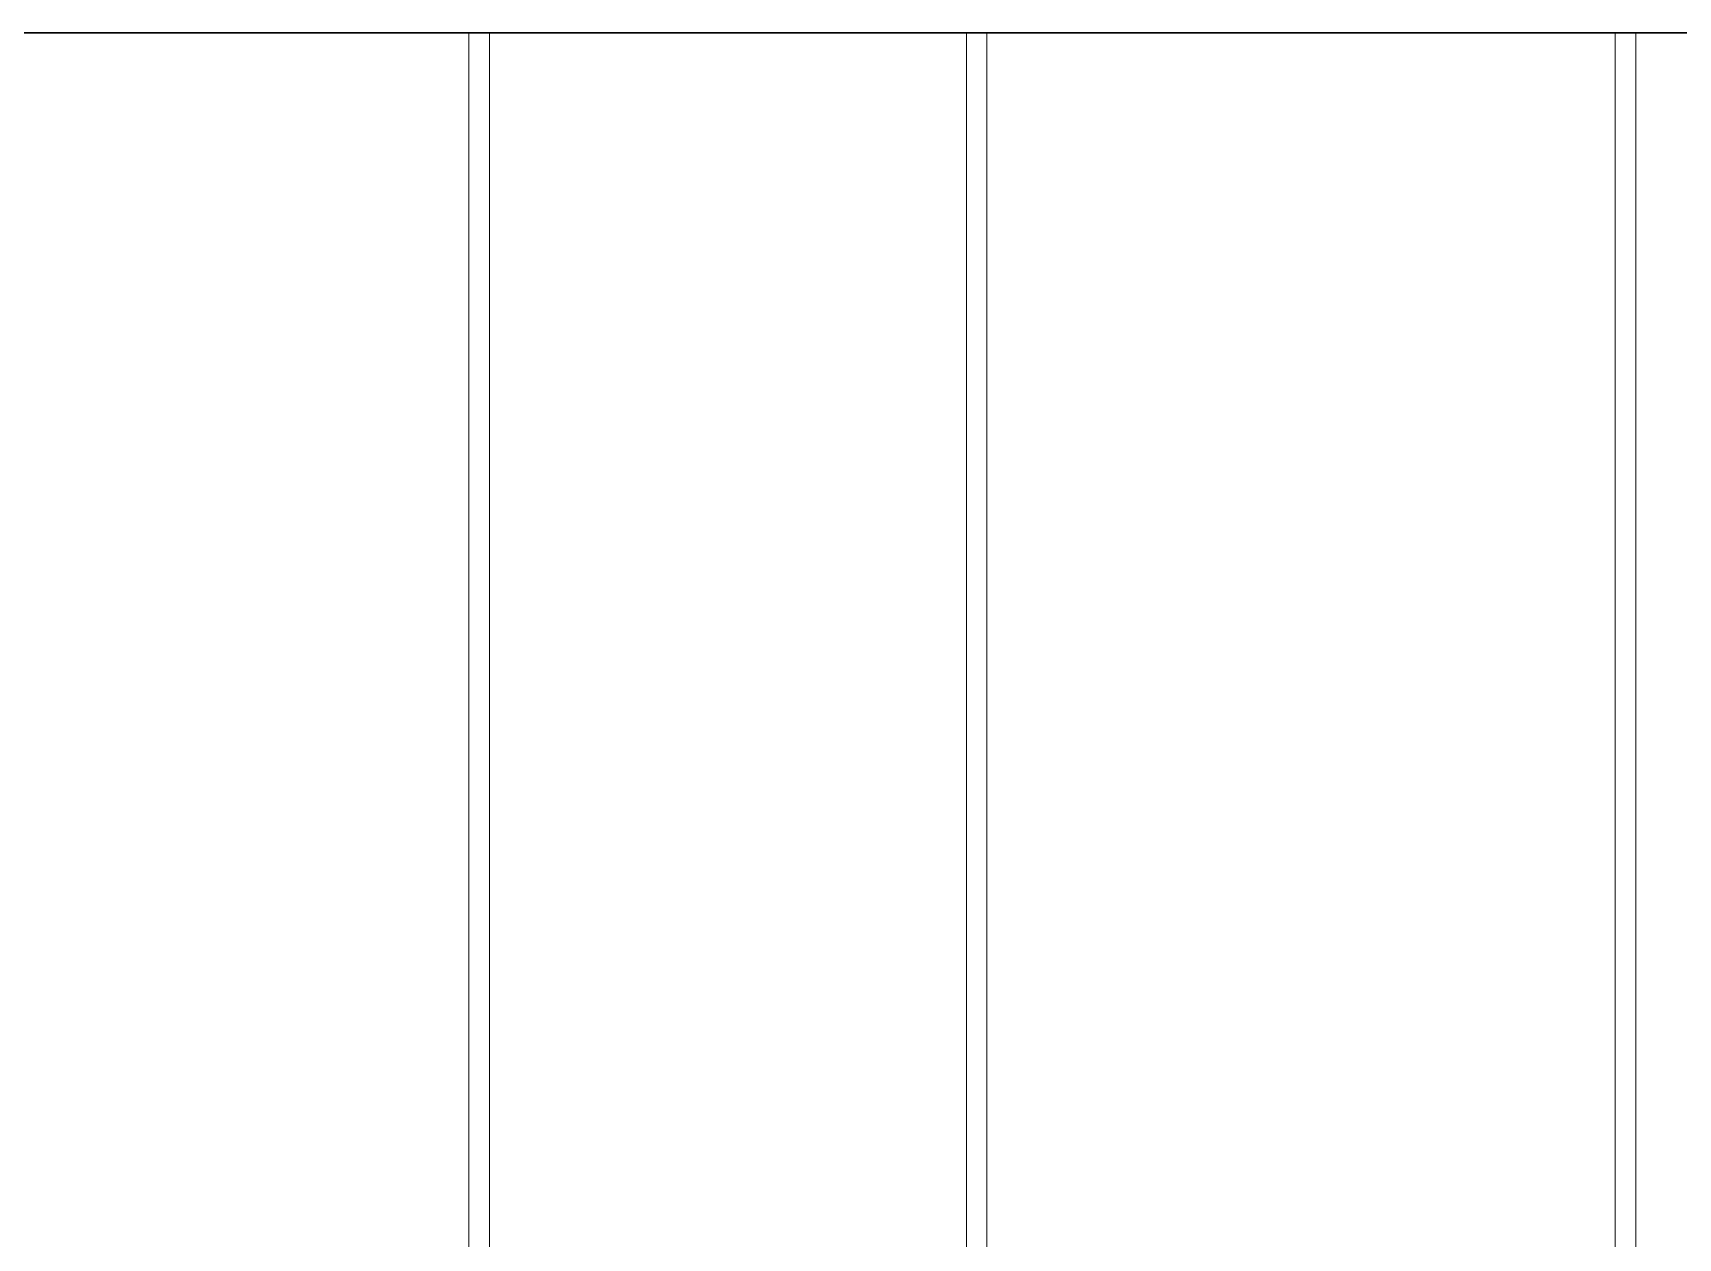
# Model space of a CAD drawing. Header units: millimetres. Extents: x 0 to 84100, y 0 to 59400.
# Drawn here: x 50440.6 to 50769.8, y 17998.6 to 18239.7 of the extents above; entities that cross this region are included whole.
import ezdxf

# ---------------------------------------------------------------- set-up
doc = ezdxf.new("R2010")
doc.units = ezdxf.units.MM
doc.layers.add('09_立面の外形', color=7, linetype='Continuous', lineweight=30)
doc.layers.add('10_見えがかり', color=7, linetype='Continuous', lineweight=13)

msp = doc.modelspace()

# ---------------------------------------------------------------- linework, layer by layer
at = {"layer": '09_立面の外形'}
msp.add_lwpolyline([(46741.9, 18239.71), (54073.24, 18239.71)], dxfattribs=at)
at = {"layer": '10_見えがかり'}
for points in [[(52416.54, 18239.71), (47141.52, 18239.71)], [(50527.87, 18239.71), (50398.05, 18239.71)], [(50531.99, 18239.71), (50402.17, 18239.71)], [(50527.87, 17909.71), (50527.87, 18239.71)], [(50527.87, 18239.71), (50531.99, 18239.71)], [(50531.99, 18239.71), (50531.99, 17909.71)], [(50627.4, 17899.71), (50627.4, 18239.71)], [(50757.22, 18239.71), (50627.4, 18239.71)], [(50627.4, 18239.71), (50631.52, 18239.71)], [(50631.52, 17899.71), (50631.52, 18239.71)], [(50761.34, 18239.71), (50631.52, 18239.71)], [(50757.22, 17889.71), (50757.22, 18239.71)], [(50757.22, 18239.71), (50761.34, 18239.71)], [(50761.34, 18239.71), (50761.34, 17889.71)]]:
    msp.add_lwpolyline(points, dxfattribs=at)

doc.saveas('drawing.dxf')
